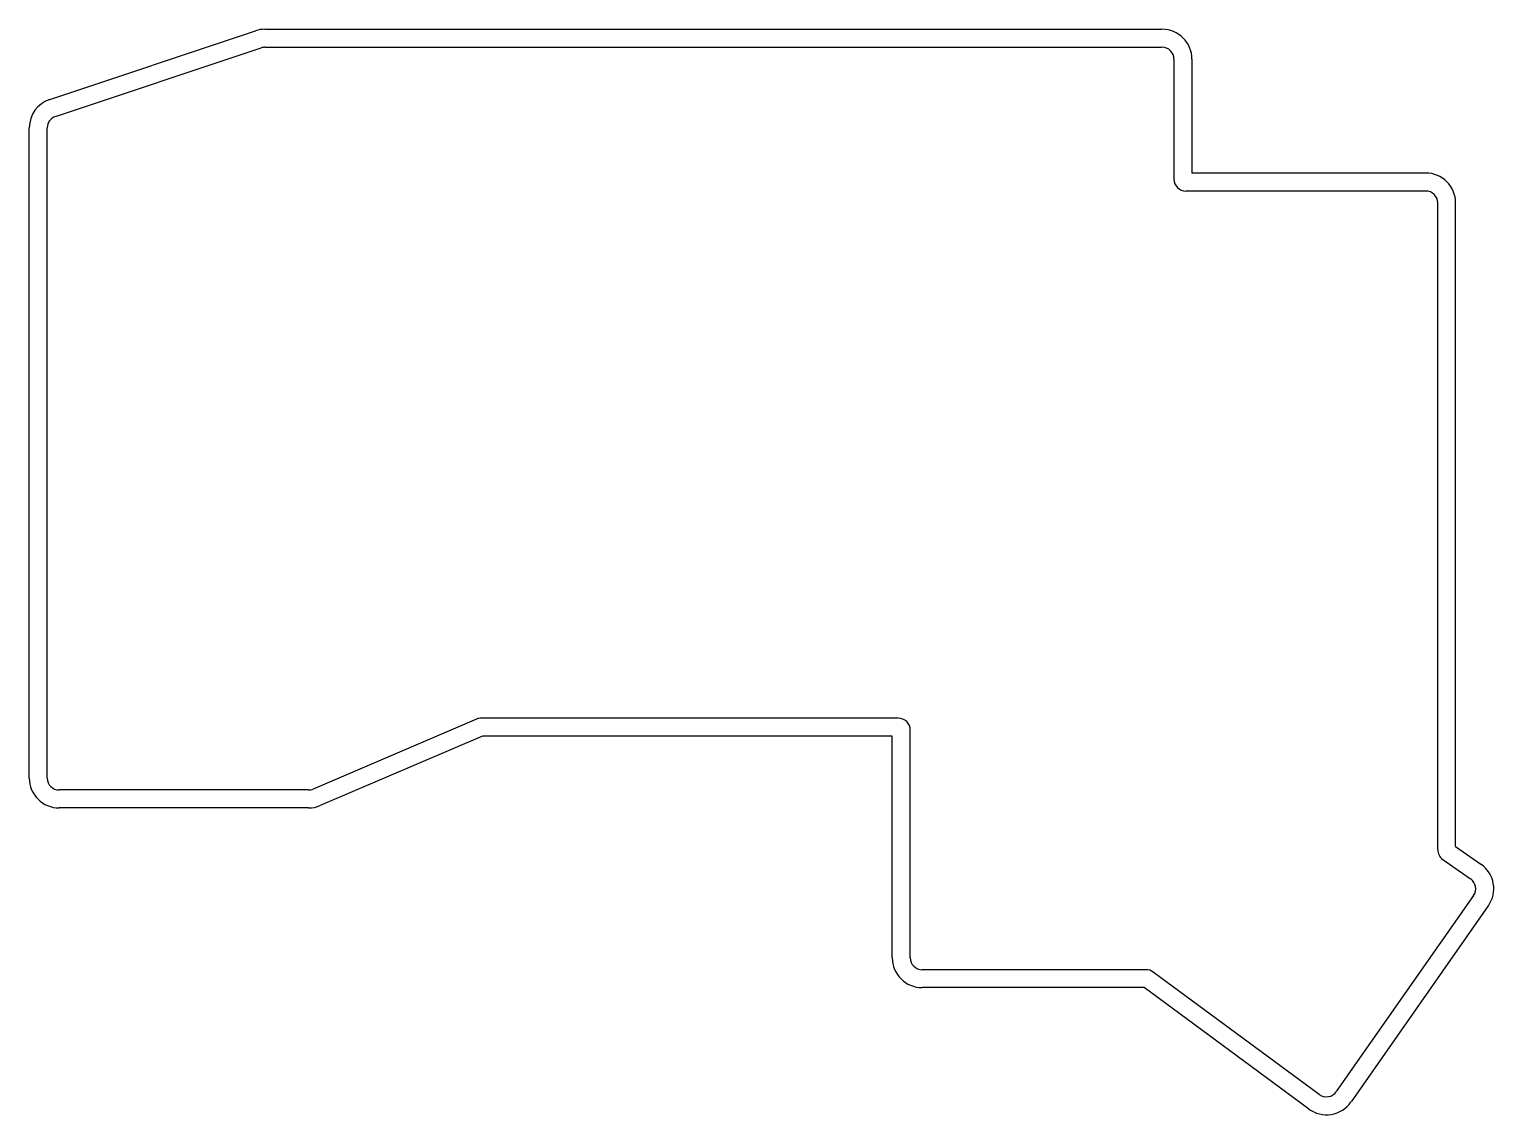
# Model space of a CAD drawing. Header units: millimetres. Extents: x -12 to 110, y -38 to 52.
import ezdxf

# ---------------------------------------------------------------- set-up
doc = ezdxf.new("R2010")
doc.units = ezdxf.units.MM

msp = doc.modelspace()

# ---------------------------------------------------------------- linework, layer by layer
at = {"linetype": 'CONTINUOUS'}
for p, q in [((-10.79, 46.65), (6.37, 52.37)), ((7.16, 52.5), (82, 52.5)), ((-10.32, 45.23), (6.85, 50.95)), ((7.16, 51), (82, 51)), ((83, 50), (83, 40)), ((84.5, 50), (84.5, 40.5)), ((-12.5, -10), (-12.5, 44.28)), ((-11, -10), (-11, 44.28)), ((104, 40.5), (84.5, 40.5)), ((104, 39), (84, 39)), ((105, -15.98), (105, 38)), ((106.5, -15.72), (106.5, 38)), ((24.81, -5.08), (11.19, -10.92)), ((60, -5), (25.21, -5)), ((61, -25), (61, -6)), ((25.31, -6.5), (11.78, -12.3)), ((59.5, -6.5), (25.31, -6.5)), ((59.5, -25), (59.5, -6.5)), ((10.79, -11), (-10, -11)), ((10.79, -12.5), (-10, -12.5)), ((106.5, -15.72), (108.61, -17.2)), ((105.43, -16.8), (107.75, -18.42)), ((107.99, -19.82), (96.54, -36.18)), ((109.22, -20.68), (97.77, -37.04)), ((80.67, -26), (62, -26)), ((95.12, -36.41), (81.26, -26.2)), ((80.51, -27.5), (62, -27.5)), ((94.23, -37.62), (80.51, -27.5))]:
    msp.add_line(p, q, dxfattribs=at)
for centre, radius, start, end in [((7.16, 50), 2.5, 90, 108.435), ((82, 50), 2.5, 0, 90), ((7.16, 50), 1, 90, 108.435), ((82, 50), 1, 0, 90), ((-10, 44.28), 2.5, 108.435, 180), ((-10, 44.28), 1, 108.435, 180), ((104, 38), 2.5, 0, 90), ((84, 40), 1, 180, 270), ((104, 38), 1, 0, 90), ((25.21, -6), 1, 90, 113.1986), ((60, -6), 1, 0, 90), ((-10, -10), 2.5, 180, 270), ((-10, -10), 1, 180, 270), ((10.79, -10), 1, 270, 293.1986), ((10.79, -10), 2.5, 270, 293.1986), ((106, -15.98), 1, 180, 235), ((107.18, -19.24), 2.5, 325, 415), ((107.18, -19.24), 1, 325, 55), ((62, -25), 2.5, 180, 270), ((62, -25), 1, 180, 270), ((80.67, -27), 1, 53.605, 90), ((95.72, -35.61), 1, 233.605, 325), ((95.72, -35.61), 2.5, 233.605, 325)]:
    msp.add_arc(centre, radius, start, end, dxfattribs=at)

doc.saveas('drawing.dxf')
